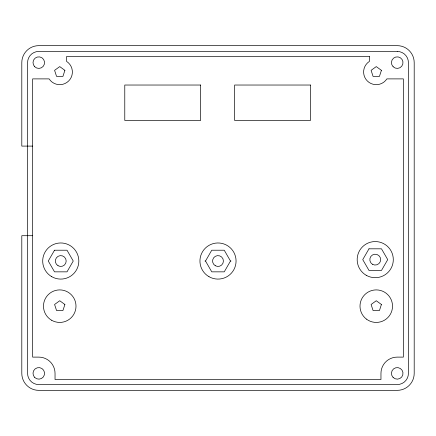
<?xml version="1.0" encoding="UTF-8"?>
<svg xmlns="http://www.w3.org/2000/svg" width="436" height="436" viewBox="0 0 436 436"><rect width="100%" height="100%" fill="white"/><g stroke="black" fill="none" stroke-linecap="round" stroke-linejoin="round"><path stroke-width="0.65" d="M205.514 261.028L211.754 250.215L224.246 250.215L230.486 261.028L224.246 271.846L211.754 271.846L205.514 261.028L204.991 261.028M32.64 146.098L21.8 146.098L21.8 62.631A16.982 16.982 0 0 1 38.782 45.649L397.218 45.649A16.982 16.982 0 0 1 414.2 62.631L414.2 373.369A16.982 16.982 0 0 1 397.218 390.351L38.782 390.351A16.982 16.982 0 0 1 21.8 373.369L21.8 235.707L32.64 235.707M230.486 261.028L231.009 261.028M64.893 70.349L62.926 76.409L56.555 76.409L54.587 70.349L59.737 66.604L64.893 70.349M64.893 304.486L62.926 310.546L56.555 310.546L54.587 304.486L59.737 300.742L64.893 304.486M381.413 70.349L379.445 76.409L373.074 76.409L371.107 70.349L376.263 66.604L381.413 70.349M381.413 304.486L379.445 310.546L373.074 310.546L371.107 304.486L376.263 300.742L381.413 304.486M54.516 250.215L48.271 261.028L54.516 271.846L67.002 271.846L73.248 261.028L67.002 250.215L54.516 250.215M368.998 248.814L362.752 259.627L368.998 270.44L381.484 270.44L387.729 259.627L381.484 248.814L368.998 248.814M397.218 51.426L38.782 51.426A11.2 11.2 0 0 0 27.582 62.631L27.582 373.369A11.2 11.2 0 0 0 38.782 384.574L397.218 384.574A11.2 11.2 0 0 0 408.418 373.369L408.418 62.631A11.2 11.2 0 0 0 397.218 51.426M369.396 56.489L66.604 56.489L66.604 61.405A12.644 12.644 0 0 1 68.681 80.965A12.644 12.644 0 0 1 49.121 78.889L32.64 78.889L32.64 357.111L38.782 357.111A16.257 16.257 0 0 1 55.04 373.369L55.04 379.511L380.96 379.511L380.96 373.369A16.257 16.257 0 0 1 397.218 357.111L403.36 357.111L403.36 78.889L386.879 78.889A12.644 12.644 0 0 1 367.319 80.965A12.644 12.644 0 0 1 369.396 61.405L369.396 56.489M200.658 85.031L124.778 85.031L124.778 120.44L200.658 120.44L200.658 85.031M310.497 85.031L234.623 85.031L234.623 120.44L310.497 120.44L310.497 85.031M51.612 320.247A16.257 16.257 0 0 0 76 306.165A16.257 16.257 0 0 0 51.612 292.082A16.257 16.257 0 0 0 51.612 320.247M366.431 319.114A16.257 16.257 0 0 0 392.395 308.203A16.257 16.257 0 0 0 369.962 291.172A16.257 16.257 0 0 0 366.431 319.114M34.695 66.719A5.782 5.782 0 0 0 44.368 64.125A5.782 5.782 0 0 0 37.283 57.045A5.782 5.782 0 0 0 34.695 66.719M393.13 377.456A5.782 5.782 0 0 0 402.804 374.867A5.782 5.782 0 0 0 395.719 367.788A5.782 5.782 0 0 0 393.13 377.456M34.695 377.456A5.782 5.782 0 0 0 44.368 374.867A5.782 5.782 0 0 0 37.283 367.788A5.782 5.782 0 0 0 34.695 377.456M393.13 66.719A5.782 5.782 0 0 0 402.804 64.125A5.782 5.782 0 0 0 395.719 57.045A5.782 5.782 0 0 0 393.13 66.719M58.048 265.726A5.417 5.417 0 0 0 66.179 261.028A5.417 5.417 0 0 0 58.048 256.335A5.417 5.417 0 0 0 58.048 265.726M215.291 265.726A5.417 5.417 0 0 0 223.417 261.028A5.417 5.417 0 0 0 215.291 256.335A5.417 5.417 0 0 0 215.291 265.726M372.529 264.32A5.417 5.417 0 0 0 380.661 259.627A5.417 5.417 0 0 0 372.529 254.935A5.417 5.417 0 0 0 372.529 264.32M51.726 276.675A18.067 18.067 0 0 0 78.829 261.028A18.067 18.067 0 0 0 51.726 245.386A18.067 18.067 0 0 0 51.726 276.675M208.969 276.675A18.067 18.067 0 0 0 236.067 261.028A18.067 18.067 0 0 0 208.969 245.386A18.067 18.067 0 0 0 208.969 276.675M366.207 275.274A18.067 18.067 0 0 0 393.305 259.627A18.067 18.067 0 0 0 366.207 243.98A18.067 18.067 0 0 0 366.207 275.274"/></g></svg>
